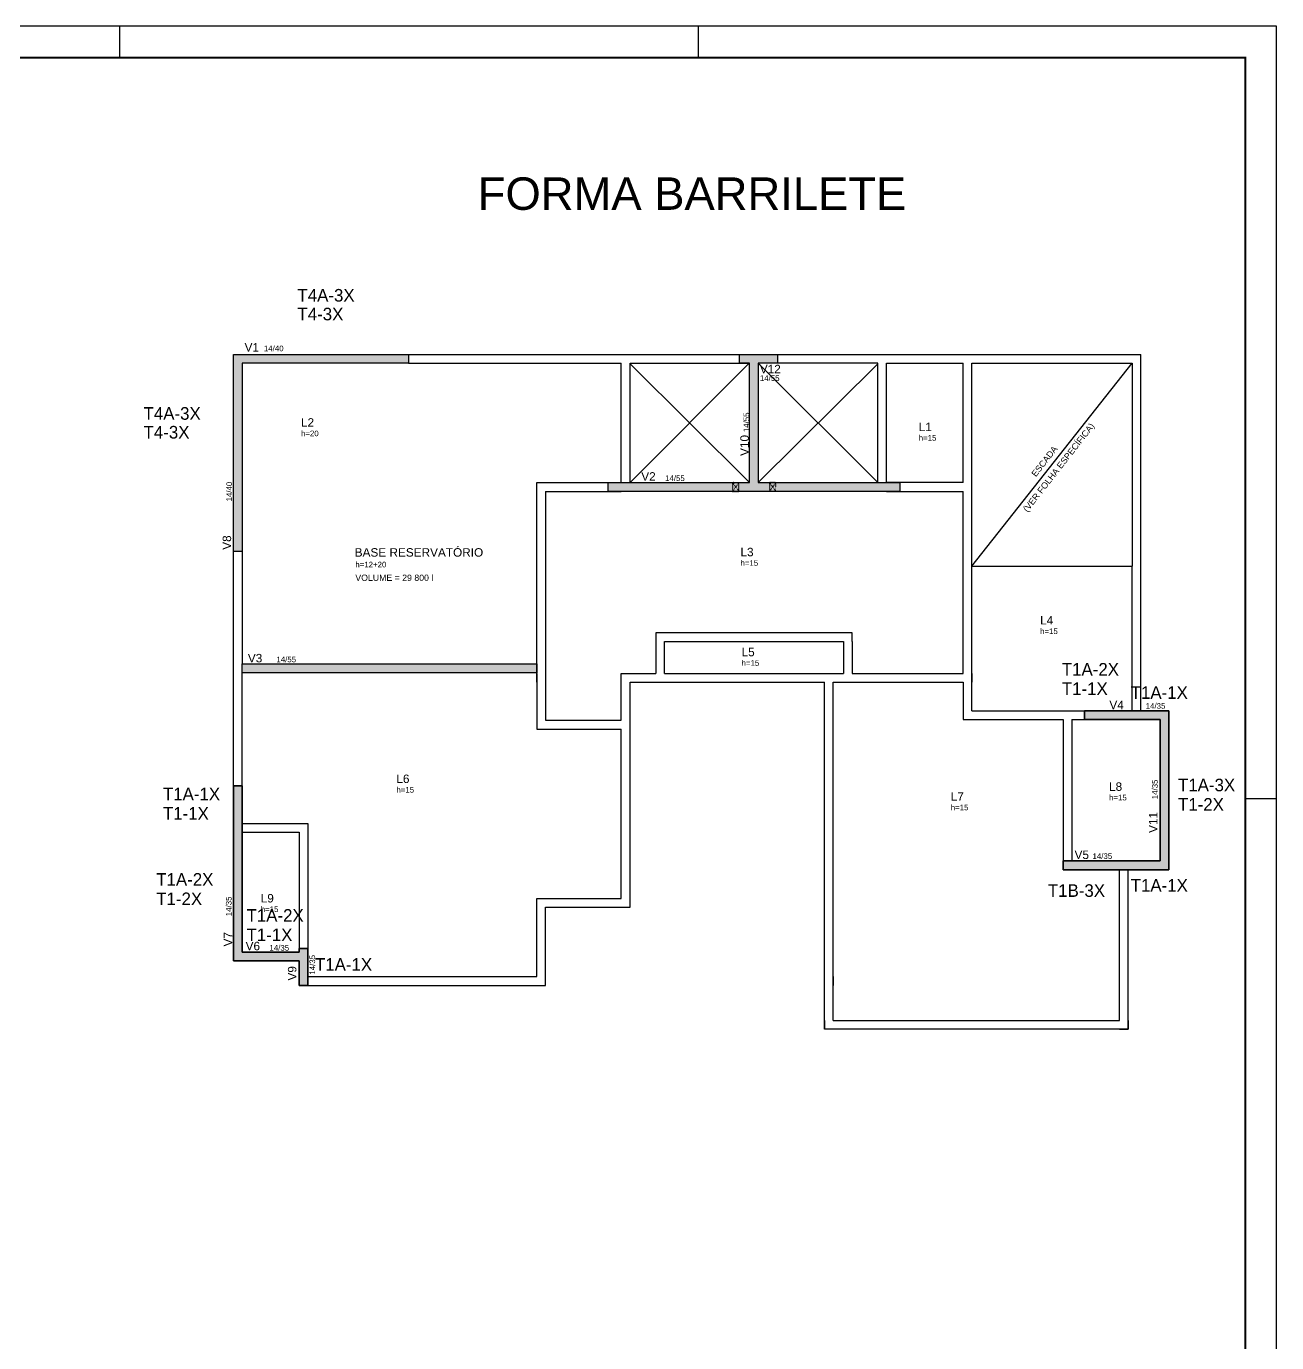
# Model space of a CAD drawing. Extents: x 15230 to 21256, y 3128 to 7338.
# Drawn here: x 19176 to 21175, y 5233 to 7338 of the extents above; entities that cross this region are included whole.
import ezdxf

# ---------------------------------------------------------------- set-up
doc = ezdxf.new("R2010")
doc.units = 0
doc.linetypes.add('ESTILO_TQS_0002', pattern=[0.4, 0.1, -0.3])
for name, color, linetype in [('10', 10, 'Continuous'), ('25', 130, 'Continuous'), ('3', 3, 'Continuous'), ('37', 7, 'Continuous'), ('38', 7, 'Continuous'), ('9', 8, 'Continuous')]:
    doc.layers.add(name, color=color, linetype=linetype)
doc.layers.add('NOME DA VIGA', color=6, linetype='Continuous', lineweight=25)
doc.styles.add('TQS_ARIAL', font='arial.ttf')

# ---------------------------------------------------------------- blocks, each defined once
blk = doc.blocks.new('*U6')
at = {"color": 7}
for p, q in [((-3600, 8310), (-3600, 8210)), ((-1750, 8310), (-1750, 8210)), ((0, 5840), (100, 5840))]:
    blk.add_line(p, q, dxfattribs=at)
blk.add_lwpolyline([(-11790, 8310), (-11790, -100), (100, -100), (100, 8310)], close=True, dxfattribs=at)
at = {"color": 7, "const_width": 6}
blk.add_lwpolyline([(-11540, 8210), (-11540, 0), (0, 0), (0, 8210)], close=True, dxfattribs=at)

msp = doc.modelspace()

# ---------------------------------------------------------------- linework, layer by layer
at = {"layer": '10', "color": 252, "linetype": 'Continuous'}
for p, q in [((20140.84, 6608.72), (20331.34, 6799.72)), ((20536.84, 6608.72), (20345.84, 6799.72)), ((20687.35, 6475.22), (20943.35, 6799.72)), ((20331.84, 6608.72), (20140.84, 6798.72)), ((20345.84, 6608.72), (20536.84, 6798.72)), ((20687.35, 6475.22), (20943.35, 6475.22))]:
    msp.add_line(p, q, dxfattribs=at)
at = {"layer": '25', "color": 130, "linetype": 'Continuous'}
for points in [[(19520.84, 6498.72), (19506.84, 6498.72), (19506.84, 6813.72), (19786.84, 6813.72), (19786.84, 6799.72), (19520.84, 6799.72), (19520.84, 6498.72)], [(20315.84, 6813.72), (20376.84, 6813.72), (20376.84, 6799.72), (20345.84, 6799.72), (20345.84, 6608.72), (20572.34, 6608.72), (20572.34, 6594.72), (20105.84, 6594.72), (20105.84, 6608.72), (20331.84, 6608.72), (20331.84, 6799.72), (20315.84, 6799.72), (20315.84, 6813.72)], [(19520.84, 6318.72), (19991.84, 6318.72), (19991.84, 6304.72), (19520.84, 6304.72), (19520.84, 6318.72)], [(20867.35, 6243.72), (21002.35, 6243.73), (21002.35, 5989.73), (20833.35, 5989.72), (20833.35, 6003.72), (20988.35, 6003.73), (20988.35, 6229.73), (20867.35, 6229.72), (20867.35, 6243.72)], [(19506.84, 6123.72), (19520.84, 6123.72), (19520.84, 5857.73), (19611.84, 5857.73), (19611.84, 5863.72), (19625.84, 5863.72), (19625.84, 5804.72), (19611.84, 5804.72), (19611.84, 5843.73), (19506.84, 5843.73), (19506.84, 6123.72)]]:
    msp.add_lwpolyline(points, dxfattribs=at)
for points in [[(19520.84, 6799.72), (19520.84, 6498.72), (19506.84, 6813.72)], [(19520.84, 6799.72), (19506.84, 6813.72), (19786.84, 6813.72)], [(19506.84, 6813.72), (19520.84, 6498.72), (19506.84, 6498.72)], [(19520.84, 6799.72), (19786.84, 6813.72), (19786.84, 6799.72)], [(20331.84, 6799.72), (20315.84, 6799.72), (20376.84, 6813.72)], [(20376.84, 6813.72), (20315.84, 6799.72), (20315.84, 6813.72)], [(20345.84, 6799.72), (20331.84, 6799.72), (20376.84, 6813.72)], [(20345.84, 6608.72), (20331.84, 6608.72), (20345.84, 6799.72)], [(20331.84, 6608.72), (20331.84, 6799.72), (20345.84, 6799.72)], [(20376.84, 6813.72), (20376.84, 6799.72), (20345.84, 6799.72)], [(20105.84, 6608.72), (20331.84, 6608.72), (20105.84, 6594.72)], [(20331.84, 6608.72), (20572.34, 6594.72), (20105.84, 6594.72)], [(20572.34, 6594.72), (20331.84, 6608.72), (20345.84, 6608.72)], [(20572.34, 6608.72), (20572.34, 6594.72), (20345.84, 6608.72)], [(19520.84, 6318.72), (19991.84, 6318.72), (19991.84, 6304.72)], [(19520.84, 6318.72), (19991.84, 6304.72), (19520.84, 6304.72)], [(19520.84, 6318.72), (19520.84, 6304.72), (19520.84, 6318.72)], [(20867.35, 6243.72), (21002.35, 6243.73), (20988.35, 6229.73)], [(20867.35, 6229.72), (20867.35, 6243.72), (20988.35, 6229.73)], [(20988.35, 6229.73), (21002.35, 6243.73), (20988.35, 6003.73)], [(21002.35, 6243.73), (21002.35, 5989.73), (20988.35, 6003.73)], [(19506.84, 6123.72), (19520.84, 6123.72), (19506.84, 5843.73)], [(19520.84, 6123.72), (19520.84, 5857.73), (19506.84, 5843.73)], [(20988.35, 6003.73), (21002.35, 5989.73), (20833.35, 5989.72)], [(20833.35, 5989.72), (20833.35, 6003.72), (20988.35, 6003.73)], [(19506.84, 5843.73), (19520.84, 5857.73), (19611.84, 5843.73)], [(19520.84, 5857.73), (19611.84, 5857.73), (19611.84, 5843.73)], [(19611.84, 5857.73), (19611.84, 5863.72), (19611.84, 5804.72)], [(19611.84, 5804.72), (19611.84, 5863.72), (19625.84, 5804.72)], [(19611.84, 5863.72), (19625.84, 5863.72), (19625.84, 5804.72)], [(19611.84, 5843.73), (19611.84, 5857.73), (19611.84, 5804.72)]]:
    msp.add_solid(points, dxfattribs=at)
at = {"layer": '3', "color": 7, "linetype": 'ESTILO_TQS_0002'}
for p, q in [((20304.89, 6608.73), (20314.89, 6594.73)), ((20314.89, 6608.73), (20304.89, 6594.73)), ((20373.83, 6608.72), (20363.83, 6594.72)), ((20363.83, 6608.72), (20373.83, 6594.72))]:
    msp.add_line(p, q, dxfattribs=at)
at = {"layer": '3', "color": 7, "linetype": 'Continuous'}
for p, q in [((20867.35, 6243.72), (20867.35, 6229.72)), ((20867.35, 6243.72), (20867.35, 6229.72)), ((21002.35, 6243.73), (21002.35, 5989.73)), ((21002.35, 6243.73), (21002.35, 5989.73)), ((21002.35, 5989.73), (21002.35, 6243.73)), ((21002.35, 5989.73), (21002.35, 6243.73)), ((20867.35, 6229.72), (20988.35, 6229.73)), ((20867.35, 6229.72), (20988.35, 6229.73)), ((20988.35, 6229.73), (20988.35, 6003.73)), ((20988.35, 6229.73), (20988.35, 6003.73)), ((20988.35, 6003.73), (20833.35, 6003.72)), ((20988.35, 6003.73), (20833.35, 6003.72)), ((20833.35, 6003.72), (20833.35, 5989.72)), ((20833.35, 5989.72), (21002.35, 5989.73)), ((20833.35, 5989.72), (21002.35, 5989.73))]:
    msp.add_line(p, q, dxfattribs=at)
for points in [[(19520.84, 6498.72), (19506.84, 6498.72), (19506.84, 6813.72), (19786.84, 6813.72), (19786.84, 6799.72), (19520.84, 6799.72), (19520.84, 6498.72)], [(20315.84, 6813.72), (20376.84, 6813.72), (20376.84, 6799.72), (20345.84, 6799.72), (20345.84, 6608.72), (20572.34, 6608.72), (20572.34, 6594.72), (20105.84, 6594.72), (20105.84, 6608.72), (20331.84, 6608.72), (20331.84, 6799.72), (20315.84, 6799.72), (20315.84, 6813.72)], [(19520.84, 6318.72), (19991.84, 6318.72), (19991.84, 6304.72), (19520.84, 6304.72), (19520.84, 6318.72)], [(21002.35, 6243.73), (20952.35, 6243.72), (20867.35, 6243.72), (20938.35, 6243.72)], [(20952.35, 5989.72), (21002.35, 5989.73), (21002.35, 6243.73), (20952.35, 6243.72)], [(19506.84, 6123.72), (19506.84, 5843.73), (19611.84, 5843.73), (19611.84, 5804.72), (19625.84, 5804.72), (19625.84, 5863.72), (19611.84, 5863.72), (19611.84, 5857.73), (19520.84, 5857.73), (19520.84, 6123.72), (19506.84, 6123.72)], [(19506.84, 6049.72), (19506.84, 5843.73), (19611.84, 5843.73)]]:
    msp.add_lwpolyline(points, dxfattribs=at)
at = {"layer": '3', "color": 7, "linetype": 'ESTILO_TQS_0002'}
for points in [[(20314.89, 6594.73), (20314.89, 6608.73), (20304.89, 6608.73), (20304.89, 6594.73), (20314.89, 6594.73)], [(20373.83, 6594.72), (20373.83, 6608.72), (20363.83, 6608.72), (20363.83, 6594.72), (20373.83, 6594.72)]]:
    msp.add_lwpolyline(points, dxfattribs=at)
at = {"layer": '9', "color": 8, "linetype": 'Continuous'}
for p, q in [((19786.84, 6813.72), (20957.35, 6813.72)), ((19786.84, 6799.72), (20126.84, 6799.72)), ((20126.84, 6608.72), (20126.84, 6799.72)), ((20140.84, 6608.72), (20140.84, 6799.72)), ((20140.84, 6799.72), (20331.34, 6799.72)), ((20550.84, 6799.72), (20673.35, 6799.72)), ((20673.35, 6608.72), (20673.35, 6799.72)), ((20687.35, 6243.72), (20687.35, 6799.72)), ((20957.35, 6243.72), (20957.35, 6813.72)), ((20005.84, 6594.72), (20005.84, 6228.72)), ((20673.35, 6303.72), (20673.35, 6594.72)), ((20687.35, 6594.72), (20687.35, 6608.72)), ((19991.84, 6304.72), (19991.84, 6574.72)), ((19506.84, 6123.72), (19506.84, 6498.72)), ((20943.35, 6243.72), (20943.35, 6475.22)), ((20495.84, 6368.72), (20181.84, 6368.72)), ((20181.84, 6368.72), (20181.84, 6354.72)), ((20495.84, 6354.72), (20495.84, 6368.72)), ((20181.84, 6354.72), (20181.84, 6303.72)), ((20195.84, 6354.72), (20481.84, 6354.72)), ((20195.84, 6303.72), (20195.84, 6354.72)), ((20481.84, 6354.72), (20481.84, 6303.72)), ((19520.84, 6123.72), (19520.84, 6318.72)), ((19520.84, 6318.72), (19991.84, 6318.72)), ((19991.84, 6304.72), (19520.84, 6304.72)), ((19991.84, 6289.72), (19991.84, 6304.72)), ((19991.84, 6303.72), (19991.84, 6214.72)), ((20126.84, 6303.72), (20126.84, 6303.72)), ((20126.84, 6303.72), (20181.84, 6303.72)), ((20126.84, 6228.72), (20126.84, 6303.72)), ((20195.84, 6303.72), (20481.84, 6303.72)), ((20536.84, 6303.72), (20673.35, 6303.72)), ((20687.35, 6303.72), (20687.35, 6289.77)), ((20005.84, 6289.72), (20005.84, 6289.72)), ((20140.84, 5929.72), (20140.84, 6289.72)), ((20140.84, 6289.72), (20451.84, 6289.72)), ((20451.84, 5734.72), (20451.84, 6289.72)), ((20465.84, 6289.72), (20673.35, 6289.72)), ((20465.84, 5748.72), (20465.84, 6289.72)), ((20687.35, 6243.72), (20867.35, 6243.72)), ((19991.84, 6214.72), (20126.84, 6214.72)), ((20005.84, 6228.72), (20126.84, 6228.72)), ((20126.84, 5943.72), (20126.84, 6214.72)), ((20833.35, 6229.72), (20833.35, 6003.72)), ((20847.35, 6229.72), (20867.35, 6229.72)), ((20847.35, 6229.72), (20847.35, 6003.72)), ((19506.84, 6063.72), (19506.84, 6049.72)), ((19506.84, 6063.72), (19506.84, 6049.72)), ((19520.84, 6049.72), (19611.84, 6049.72)), ((19520.84, 6049.72), (19611.84, 6049.72)), ((19611.84, 6049.72), (19611.84, 5863.72)), ((20923.35, 5748.72), (20923.35, 5989.72)), ((19991.84, 5818.72), (19991.84, 5943.72)), ((19991.84, 5943.72), (20005.84, 5943.72)), ((20005.84, 5943.72), (20126.84, 5943.72)), ((19625.84, 5818.72), (19991.84, 5818.72)), ((20465.84, 5818.72), (20465.84, 5804.72)), ((20465.84, 5818.72), (20465.84, 5804.72)), ((20465.84, 5818.72), (20465.84, 5804.72)), ((20451.84, 5734.72), (20451.84, 5804.72)), ((20451.84, 5734.72), (20451.84, 5804.72)), ((20451.84, 5748.72), (20451.84, 5734.72)), ((20451.84, 5748.72), (20451.84, 5734.72)), ((20465.84, 5748.72), (20923.35, 5748.72))]:
    msp.add_line(p, q, dxfattribs=at)
for points in [[(20536.84, 6608.72), (20536.84, 6799.72), (20345.84, 6799.72)], [(20673.35, 6608.72), (20550.84, 6608.72), (20550.84, 6799.72)], [(20687.35, 6799.72), (20943.35, 6799.72), (20943.35, 6475.22)], [(19991.84, 6573.72), (19991.84, 6608.72), (20126.84, 6608.72)], [(20005.84, 6594.72), (20126.84, 6594.72)], [(20550.84, 6594.72), (20673.35, 6594.72)], [(19520.84, 6498.72), (19520.84, 6318.72)], [(20495.84, 6354.72), (20495.84, 6303.72), (20536.84, 6303.72)], [(20673.35, 6289.72), (20673.35, 6229.72), (20687.35, 6229.72)], [(20673.35, 6243.72), (20673.35, 6229.72), (20833.35, 6229.72)], [(19520.84, 6063.72), (19625.84, 6063.72), (19625.84, 6049.72)], [(19520.84, 6063.72), (19625.84, 6063.72), (19625.84, 6049.72)], [(19611.84, 6063.72), (19625.84, 6063.72), (19625.84, 5818.72)], [(19611.84, 6063.72), (19625.84, 6063.72), (19625.84, 5818.72)], [(20923.35, 5734.72), (20937.35, 5734.72), (20937.35, 5989.72)], [(20005.84, 5818.72), (20005.84, 5929.72), (20140.84, 5929.72)], [(19625.84, 5804.72), (20005.84, 5804.72), (20005.84, 5818.72)], [(20937.35, 5748.72), (20937.35, 5734.72), (20451.84, 5734.72)]]:
    msp.add_lwpolyline(points, dxfattribs=at)

# ---------------------------------------------------------------- block references
at = {"xscale": 0.5, "yscale": 0.5, "zscale": 0.5}
msp.add_blockref('*U6', (21124.54, 3183.48), dxfattribs=at)

# ---------------------------------------------------------------- texts
at = {"layer": '10', "color": 252, "linetype": 'Continuous', "style": 'TQS_ARIAL'}
for s, p in [('(VER FOLHA ESPECÍFICA)', (20776.01, 6560.85)), ('ESCADA', (20789.57, 6617.17))]:
    msp.add_text(s, height=10, rotation=52, dxfattribs=at).set_placement(p)
at = {"layer": '3', "color": 7, "linetype": 'Continuous', "style": 'TQS_ARIAL'}
for s, height, p in [('FORMA BARRILETE', 51.9249, (19897.45, 7044.98)), ('VOLUME = 29 800 l', 10, (19701.73, 6451.66))]:
    msp.add_text(s, height=height, dxfattribs=at).set_placement(p)
at = {"layer": '37', "color": 7, "linetype": 'Continuous', "style": 'TQS_ARIAL'}
for s, height, p in [('V1', 13.5, (19524.68, 6818.36)), ('14/40', 9, (19555.56, 6818.86)), ('V12', 13.5, (20348.27, 6783.65)), ('14/55', 9, (20348.44, 6771.37)), ('V2', 13.5, (20158.8, 6611.94)), ('14/55', 9, (20196.88, 6611.32)), ('V3', 13.5, (19529.92, 6321.29)), ('14/55', 9, (19575.57, 6321.41)), ('V4', 13.5, (20907.17, 6246.42)), ('14/35', 9, (20965.21, 6247.13)), ('V5', 13.5, (20851.46, 6006.82)), ('14/35', 9, (20880.15, 6006.87)), ('V6', 13.5, (19526.33, 5860.86)), ('14/35', 9, (19564.41, 5860.24))]:
    msp.add_text(s, height=height, dxfattribs=at).set_placement(p)
for s, height, p in [('14/55', 9, (20331.29, 6689.5)), ('V10', 13.5, (20330.67, 6651.42)), ('14/40', 9, (19504.66, 6578.64)), ('V8', 13.5, (19503.16, 6501.37)), ('14/35', 9, (20984.39, 6102.41)), ('V11', 13.5, (20983.94, 6048.56)), ('14/35', 9, (19503.81, 5915.34)), ('V7', 13.5, (19504.91, 5866.94)), ('14/35', 9, (19637.44, 5821.93)), ('V9', 13.5, (19607.49, 5812.45))]:
    msp.add_text(s, height=height, rotation=90, dxfattribs=at).set_placement(p)
at = {"layer": '38', "color": 7, "linetype": 'Continuous', "style": 'TQS_ARIAL'}
for s, height, p in [('L2', 13.5, (19614.81, 6698.25)), ('L1', 13.5, (20602.28, 6691.07)), ('h=20', 9, (19614.81, 6682.95)), ('h=15', 9, (20602.28, 6675.77)), ('BASE RESERVATÓRIO', 13.5, (19700.73, 6490.39)), ('h=15', 9, (20317.41, 6475.71)), ('L3', 13.5, (20317.41, 6491.01)), ('h=12+20', 9, (19701.7, 6473.18)), ('L4', 13.5, (20796.39, 6381.88)), ('h=15', 9, (20796.39, 6366.58)), ('L5', 13.5, (20319.18, 6331.07)), ('h=15', 9, (20319.18, 6315.77)), ('L6', 13.5, (19767.29, 6128.35)), ('L8', 13.5, (20906.6, 6115.84)), ('h=15', 9, (19767.29, 6113.05)), ('L7', 13.5, (20653.49, 6100.03)), ('h=15', 9, (20906.6, 6100.54)), ('h=15', 9, (20653.49, 6084.73)), ('L9', 13.5, (19550.48, 5937.32)), ('h=15', 9, (19550.48, 5922.02))]:
    msp.add_text(s, height=height, dxfattribs=at).set_placement(p)
at = {"layer": 'NOME DA VIGA', "color": 5, "linetype": 'Continuous'}
for s, p in [('T4A-3X', (19609.2, 6898.28)), ('T4-3X', (19609.2, 6868.28)), ('T4A-3X', (19363.2, 6709.29)), ('T4-3X', (19363.2, 6679.29))]:
    msp.add_text(s, height=20.16, dxfattribs=at).set_placement(p)
at = {"layer": 'NOME DA VIGA', "color": 6, "linetype": 'Continuous'}
for s, p in [('T1A-2X', (20831.09, 6300.11)), ('T1-1X', (20831.09, 6269.1)), ('T1A-1X', (20941.18, 6262.94)), ('T1A-3X', (21016.8, 6115.11)), ('T1A-1X', (19394.15, 6100.71)), ('T1-1X', (19394.15, 6069.69)), ('T1-2X', (21016.8, 6084.09)), ('T1A-2X', (19383.46, 5964.08)), ('T1B-3X', (20808.81, 5946.28)), ('T1A-1X', (20941.18, 5954.6)), ('T1-2X', (19383.46, 5933.07)), ('T1A-2X', (19527.76, 5906.51)), ('T1-1X', (19527.76, 5875.49)), ('T1A-1X', (19637.18, 5828.11))]:
    msp.add_text(s, height=20.16, dxfattribs=at).set_placement(p)

doc.saveas('drawing.dxf')
